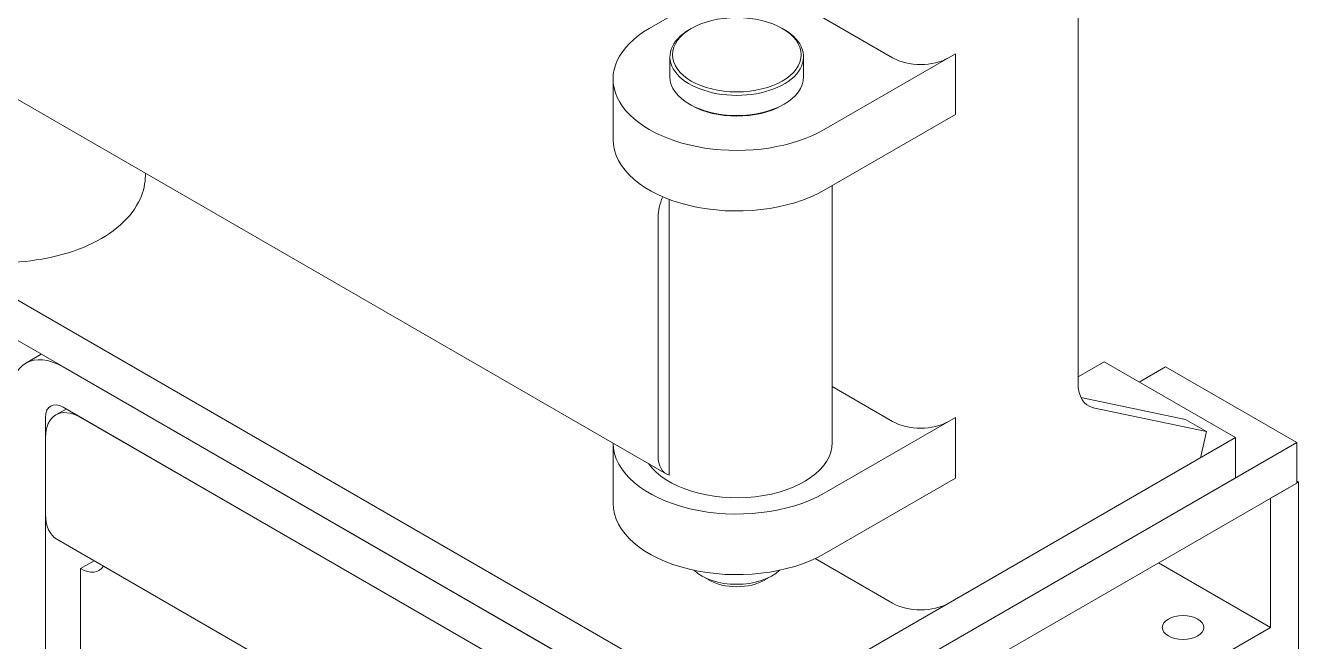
# Model space of a CAD drawing. Header units: millimetres. Extents: x 24 to 1656, y 24 to 1164.
# Drawn here: x 754 to 1011.2, y 324.5 to 449 of the extents above; entities that cross this region are included whole.
import ezdxf

# ---------------------------------------------------------------- set-up
doc = ezdxf.new("R2010")
doc.units = ezdxf.units.MM
doc.header["$LTSCALE"] = 4
doc.layers.add('굵은실선_A3', color=7, linetype='Continuous', lineweight=18)

msp = doc.modelspace()

# ---------------------------------------------------------------- linework, layer by layer
at = {"layer": '굵은실선_A3'}
for p, q in [((475.18, 545.31), (899.44, 300.36)), ((899.44, 459.58), (879.99, 448.35)), ((899.44, 459.58), (929.14, 442.43)), ((713.71, 456.32), (883.42, 358.34)), ((966.62, 376.68), (966.62, 457.54)), ((888.48, 448.35), (888.13, 448.15)), ((906.86, 448.35), (907.22, 448.15)), ((884.17, 442.63), (884.17, 438.55)), ((911.17, 442.63), (911.17, 438.55)), ((915.35, 427.94), (941.87, 443.25)), ((940.45, 442.43), (941.87, 443.25)), ((941.87, 443.25), (941.87, 431)), ((941.87, 431), (941.87, 443.25)), ((872.67, 425.9), (872.67, 438.14)), ((888.48, 432.84), (888.13, 433.04)), ((906.86, 432.84), (907.22, 433.04)), ((915.35, 415.69), (941.87, 431)), ((941.87, 431), (940.45, 430.18)), ((778.18, 418.65), (778.18, 419.1)), ((916.97, 364.66), (916.97, 416.63)), ((884.03, 411.49), (884.03, 413.8)), ((881.76, 362.01), (881.76, 410.18)), ((884.03, 411.49), (884.03, 363.31)), ((735.76, 403.03), (899.44, 308.53)), ((757.16, 382.51), (754.05, 380.71)), ((971.92, 380.99), (966.62, 377.93)), ((998.44, 365.68), (971.92, 380.99)), ((899.44, 300.36), (761.55, 379.97)), ((984.29, 379.97), (978.99, 376.91)), ((1010.81, 364.66), (984.29, 379.97)), ((916.97, 375.97), (929.14, 368.95)), ((988.35, 369.36), (967.18, 373.8)), ((760.09, 370.26), (762.16, 371.45)), ((761.55, 371.8), (899.44, 292.2)), ((969.7, 371.71), (992.59, 366.91)), ((758.02, 230.96), (758.02, 369.76)), ((765.09, 369.76), (899.44, 292.2)), ((915.35, 354.45), (941.87, 369.76)), ((940.45, 368.95), (941.87, 369.76)), ((941.87, 369.76), (941.87, 357.51)), ((941.87, 357.51), (941.87, 369.76)), ((988.35, 369.36), (992.59, 366.91)), ((758.02, 350.17), (758.02, 365.68)), ((899.44, 308.53), (998.44, 365.68)), ((992.59, 366.91), (991.36, 361.6)), ((998.44, 357.51), (998.44, 365.68)), ((872.67, 352.41), (872.67, 364.55)), ((884.03, 358.09), (884.03, 363.31)), ((899.44, 300.36), (1010.81, 364.66)), ((1010.81, 356.49), (1010.81, 364.66)), ((991.36, 361.6), (940.45, 332.2)), ((899.44, 300.36), (998.44, 357.51)), ((899.44, 292.2), (1010.81, 356.49)), ((915.35, 342.21), (941.87, 357.51)), ((941.87, 357.51), (940.45, 356.7)), ((1011.16, 356.7), (1005.51, 353.43)), ((1010.81, 356.9), (1011.16, 356.7)), ((1011.16, 304.44), (1011.16, 356.7)), ((1005.51, 353.43), (1005.51, 327.3)), ((760.3, 345.13), (901.72, 263.48)), ((767.82, 340.79), (765.09, 339.21)), ((929.14, 332.2), (913.49, 341.24)), ((982.88, 340.37), (1005.51, 327.3)), ((765.09, 339.21), (765.09, 257.56)), ((892.02, 336.9), (890.6, 337.71)), ((903.33, 336.9), (904.74, 337.71)), ((1005.51, 327.3), (958.13, 299.95))]:
    msp.add_line(p, q, dxfattribs=at)
for centre, major_axis in [((897.67, 443.04), (-13, 0)), ((987.83, 327.3), (4.19, 0))]:
    msp.add_ellipse(centre, major_axis=major_axis, ratio=0.57735, dxfattribs=at)
for centre, major_axis, start_param, end_param in [((897.67, 438.14), (-25, 0), 5.497787, 8.63938), ((897.67, 442.63), (-13.5, 0), 5.497787, 10.210176), ((934.8, 445.7), (8, 0), 3.926991, 5.497787), ((897.67, 438.55), (13.5, 0), 3.141593, 6.283185), ((897.67, 438.14), (13, 0), 3.926991, 5.497787), ((897.67, 425.9), (-25, 0), 0, 2.356194), ((887.42, 413.44), (4, 6.93), 1.770356, 2.356194), ((761.55, 367.72), (-7.5, 12.99), 5.497787, 7.068583), ((973.69, 380.76), (-5, -8.66), 5.497787, 6.470147), ((761.55, 367.72), (-2.5, 4.33), 5.497787, 7.068583), ((765.09, 361.6), (-5, 8.66), 5.497787, 7.068583), ((934.8, 372.21), (8, 0), 3.926991, 5.497787), ((897.67, 364.66), (-25, 0), 0.007725, 2.356194), ((897.67, 364.66), (19.3, 0), 3.531974, 6.283185), ((887.42, 365.27), (-4, -6.93), 5.497787, 6.425082), ((897.67, 352.41), (-25, 0), 0, 2.356194), ((765.8, 354.66), (-5.5, -9.53), 5.497787, 6.283185), ((765.09, 345.33), (3.75, -6.5), 5.497787, 6.562851), ((897.67, 341.8), (-10, 0), 0.533527, 2.608066), ((897.67, 340.16), (8, 0), 3.926991, 5.497787), ((934.8, 335.47), (8, 0), 3.926991, 5.497787)]:
    msp.add_ellipse(centre, major_axis=major_axis, ratio=0.57735, start_param=start_param, end_param=end_param, dxfattribs=at)
msp.add_open_spline([(720.18, 418.65), (720.18, 416.86), (720.63, 415.07), (722.36, 411.63), (723.69, 409.99), (727.16, 406.97), (729.36, 405.61), (734.36, 403.37), (737.17, 402.51), (743.08, 401.35), (746.17, 401.06), (752.36, 401.07), (755.44, 401.37), (761.31, 402.54), (764.1, 403.41), (769.11, 405.66), (771.32, 407.05), (774.92, 410.23), (776.3, 412.03), (777.83, 415.48), (778.18, 417.07), (778.18, 418.65)], degree=3, knots=[3.409554, 3.409554, 3.409554, 3.409554, 3.692101, 3.692101, 3.994592, 3.994592, 4.321987, 4.321987, 4.653666, 4.653666, 4.983483, 4.983483, 5.312413, 5.312413, 5.642258, 5.642258, 5.973948, 5.973948, 6.301007, 6.301007, 6.551147, 6.551147, 6.551147, 6.551147], dxfattribs=at)

doc.saveas('drawing.dxf')
